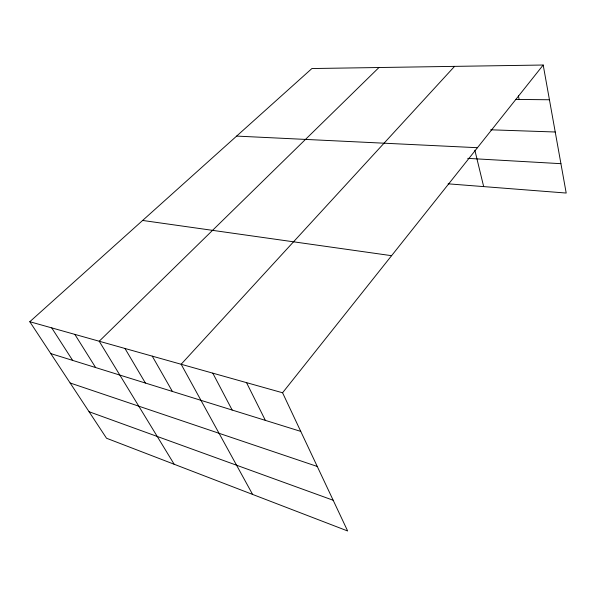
<?xml version="1.0" encoding="UTF-8"?>
<svg xmlns="http://www.w3.org/2000/svg" width="596" height="596" viewBox="0 0 596 596"><rect width="100%" height="100%" fill="white"/><g stroke="black" fill="none" stroke-linecap="round" stroke-linejoin="round"><path stroke-width="0.89" d="M282.571 392.771L543.194 65.024L311.902 68.54L29.8 321.721L106.528 438.239L347.639 530.976L282.571 392.771L29.8 321.721M454.562 66.372L181.147 364.26L252.6 494.419M378.967 67.519L99.219 341.24L174.174 464.254M515.518 99.413L549.438 99.763M490.657 129.801L555.226 131.999M236.634 136.089L477.441 147.704M467.704 158.365L560.925 163.677M448.11 183.829L566.2 193.044L543.194 65.024M142.638 220.453L391.579 255.684M50.787 353.592L300.749 431.392M70.149 382.99L317.266 466.467M89.072 411.732L333.171 500.253M51.733 327.889L72.638 360.394M74.843 334.386L95.628 367.546M124.981 348.474L145.394 383.034M152.248 356.14L172.386 391.438M212.794 373.156L232.157 410.041M246.528 382.639L265.362 420.374M474.863 150.229L483.669 186.6M518.416 95.874L519.138 99.45"/></g></svg>
